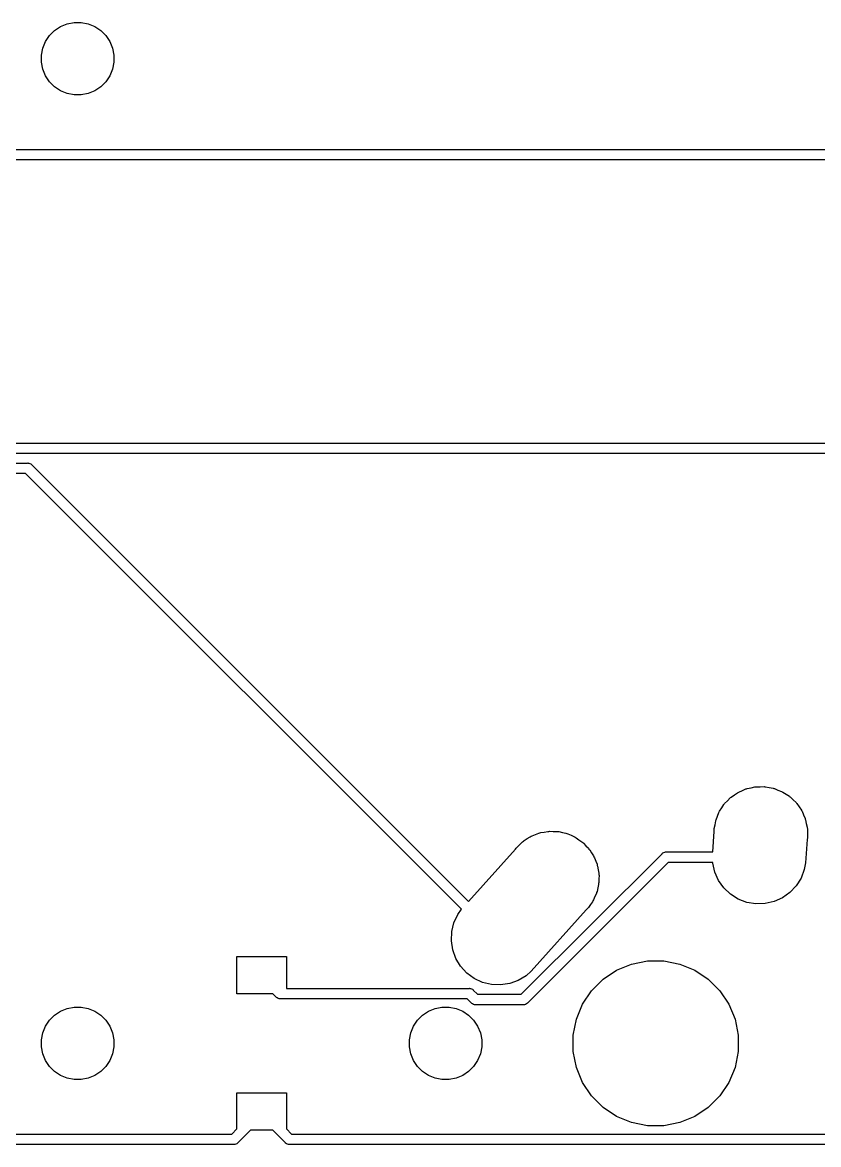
# Model space of a CAD drawing. Extents: x -662 to -203, y -195 to -58.
# Drawn here: x -264.32 to -245.08, y -90.6 to -63.46 of the extents above; entities that cross this region are included whole.
import ezdxf

# ---------------------------------------------------------------- set-up
doc = ezdxf.new("R2010")
doc.units = 0
doc.layers.add('BLACK', color=7, linetype='CONTINUOUS')

msp = doc.modelspace()

# ---------------------------------------------------------------- linework, layer by layer
at = {"layer": 'BLACK', "linetype": 'CONTINUOUS'}
for p, q in [((-263.4, -63.5628), (-263.24, -63.4968)), ((-263.24, -63.4968), (-263.071, -63.4632)), ((-263.071, -63.4632), (-262.899, -63.4632)), ((-262.899, -63.4632), (-262.73, -63.4968)), ((-262.73, -63.4968), (-262.571, -63.5628)), ((-263.665, -63.7804), (-263.543, -63.6585)), ((-263.543, -63.6585), (-263.4, -63.5628)), ((-262.571, -63.5628), (-262.427, -63.6585)), ((-262.427, -63.6585), (-262.306, -63.7804)), ((-263.827, -64.083), (-263.761, -63.9237)), ((-263.761, -63.9237), (-263.665, -63.7804)), ((-262.306, -63.7804), (-262.21, -63.9237)), ((-262.21, -63.9237), (-262.144, -64.083)), ((-263.86, -64.252), (-263.827, -64.083)), ((-263.86, -64.4244), (-263.86, -64.252)), ((-262.144, -64.083), (-262.11, -64.252)), ((-262.11, -64.252), (-262.11, -64.4244)), ((-263.827, -64.5934), (-263.86, -64.4244)), ((-262.11, -64.4244), (-262.144, -64.5934)), ((-263.761, -64.7527), (-263.827, -64.5934)), ((-263.665, -64.896), (-263.761, -64.7527)), ((-262.21, -64.7527), (-262.306, -64.896)), ((-262.144, -64.5934), (-262.21, -64.7527)), ((-263.543, -65.0179), (-263.665, -64.896)), ((-263.4, -65.1136), (-263.543, -65.0179)), ((-263.24, -65.1796), (-263.4, -65.1136)), ((-262.571, -65.1136), (-262.73, -65.1796)), ((-262.427, -65.0179), (-262.571, -65.1136)), ((-262.306, -64.896), (-262.427, -65.0179)), ((-263.071, -65.2132), (-263.24, -65.1796)), ((-262.899, -65.2132), (-263.071, -65.2132)), ((-262.73, -65.1796), (-262.899, -65.2132)), ((-276.867, -66.5321), (-240.214, -66.5321)), ((-240.167, -66.7861), (-276.913, -66.7861)), ((-296.64, -73.6346), (-236.106, -73.6346)), ((-236.152, -73.8886), (-296.594, -73.8886)), ((-296.424, -74.1172), (-264.198, -74.1172)), ((-264.198, -74.1172), (-264.192, -74.1166)), ((-264.192, -74.1166), (-264.186, -74.1172)), ((-264.186, -74.1172), (-264.167, -74.119)), ((-264.167, -74.119), (-264.143, -74.1263)), ((-264.143, -74.1263), (-264.121, -74.1381)), ((-264.121, -74.1381), (-264.102, -74.154)), ((-264.102, -74.154), (-264.098, -74.1588)), ((-264.098, -74.1588), (-253.537, -84.7194)), ((-264.244, -74.3712), (-296.378, -74.3712)), ((-253.706, -84.9095), (-264.244, -74.3712)), ((-246.711, -81.9705), (-246.619, -81.9494)), ((-246.619, -81.9494), (-246.602, -81.9489)), ((-246.602, -81.9489), (-246.586, -81.9457)), ((-246.586, -81.9457), (-246.492, -81.9457)), ((-246.492, -81.9457), (-246.397, -81.9429)), ((-246.397, -81.9429), (-246.381, -81.9457)), ((-246.381, -81.9457), (-246.364, -81.9457)), ((-246.364, -81.9457), (-246.272, -81.9641)), ((-247.282, -82.2869), (-247.218, -82.2183)), ((-247.218, -82.2183), (-247.204, -82.2086)), ((-247.204, -82.2086), (-247.192, -82.1969)), ((-247.192, -82.1969), (-247.114, -82.1445)), ((-247.114, -82.1445), (-247.037, -82.0898)), ((-247.037, -82.0898), (-247.022, -82.083)), ((-247.022, -82.083), (-247.008, -82.0737)), ((-247.008, -82.0737), (-246.921, -82.0376)), ((-246.921, -82.0376), (-246.835, -81.999)), ((-246.835, -81.999), (-246.819, -81.9953)), ((-246.819, -81.9953), (-246.803, -81.9889)), ((-246.803, -81.9889), (-246.711, -81.9705)), ((-246.272, -81.9641), (-246.179, -81.9798)), ((-246.179, -81.9798), (-246.163, -81.9857)), ((-246.163, -81.9857), (-246.147, -81.9889)), ((-246.147, -81.9889), (-246.06, -82.025)), ((-246.06, -82.025), (-245.972, -82.0585)), ((-245.972, -82.0585), (-245.958, -82.0674)), ((-245.958, -82.0674), (-245.942, -82.0737)), ((-245.942, -82.0737), (-245.864, -82.1261)), ((-245.864, -82.1261), (-245.784, -82.1762)), ((-245.784, -82.1762), (-245.772, -82.1876)), ((-245.772, -82.1876), (-245.758, -82.1969)), ((-245.758, -82.1969), (-245.691, -82.2635)), ((-247.472, -82.5378), (-247.42, -82.4594)), ((-247.42, -82.4594), (-247.37, -82.3795)), ((-247.37, -82.3795), (-247.358, -82.3674)), ((-247.358, -82.3674), (-247.349, -82.3536)), ((-247.349, -82.3536), (-247.282, -82.2869)), ((-245.691, -82.2635), (-245.623, -82.3282)), ((-245.623, -82.3282), (-245.613, -82.3418)), ((-245.613, -82.3418), (-245.601, -82.3536)), ((-245.601, -82.3536), (-245.549, -82.432)), ((-245.549, -82.432), (-245.494, -82.5088)), ((-247.566, -82.7744), (-247.56, -82.7589)), ((-247.56, -82.7589), (-247.557, -82.7425)), ((-247.557, -82.7425), (-247.521, -82.6554)), ((-247.521, -82.6554), (-247.487, -82.5673)), ((-247.487, -82.5673), (-247.479, -82.5532)), ((-247.479, -82.5532), (-247.472, -82.5378)), ((-245.494, -82.5088), (-245.488, -82.524)), ((-245.488, -82.524), (-245.478, -82.5378)), ((-245.478, -82.5378), (-245.442, -82.625)), ((-245.442, -82.625), (-245.404, -82.711)), ((-245.404, -82.711), (-245.4, -82.7272)), ((-245.4, -82.7272), (-245.393, -82.7425)), ((-245.393, -82.7425), (-245.375, -82.8351)), ((-251.71, -83.0425), (-251.626, -83.0257)), ((-251.626, -83.0257), (-251.601, -83.0257)), ((-251.601, -83.0257), (-251.576, -83.0219)), ((-251.576, -83.0219), (-251.49, -83.0257)), ((-251.49, -83.0257), (-251.404, -83.0257)), ((-251.404, -83.0257), (-251.38, -83.0306)), ((-251.38, -83.0306), (-251.355, -83.0317)), ((-251.355, -83.0317), (-251.271, -83.0522)), ((-247.634, -83.5237), (-247.6, -83.032)), ((-247.6, -82.9599), (-247.582, -82.8674)), ((-247.6, -83.032), (-247.6, -82.9599)), ((-247.582, -82.8674), (-247.566, -82.7744)), ((-245.375, -82.8351), (-245.354, -82.927)), ((-245.354, -82.927), (-245.353, -82.9436)), ((-245.353, -82.9436), (-245.35, -82.9599)), ((-245.35, -82.9599), (-245.35, -83.0542)), ((-252.293, -83.3377), (-252.232, -83.2769)), ((-252.232, -83.2769), (-252.212, -83.263)), ((-252.212, -83.263), (-252.193, -83.2461)), ((-252.193, -83.2461), (-252.12, -83.2015)), ((-252.12, -83.2015), (-252.048, -83.1537)), ((-252.048, -83.1537), (-252.025, -83.1442)), ((-252.025, -83.1442), (-252.004, -83.1312)), ((-252.004, -83.1312), (-251.923, -83.1019)), ((-251.923, -83.1019), (-251.843, -83.0689)), ((-251.843, -83.0689), (-251.819, -83.0641)), ((-251.819, -83.0641), (-251.795, -83.0555)), ((-251.795, -83.0555), (-251.71, -83.0425)), ((-251.271, -83.0522), (-251.187, -83.0689)), ((-251.187, -83.0689), (-251.164, -83.0785)), ((-251.164, -83.0785), (-251.14, -83.0844)), ((-251.14, -83.0844), (-251.062, -83.1208)), ((-251.062, -83.1208), (-250.982, -83.1537)), ((-250.982, -83.1537), (-250.962, -83.1676)), ((-250.962, -83.1676), (-250.939, -83.1782)), ((-250.939, -83.1782), (-250.87, -83.2291)), ((-250.87, -83.2291), (-250.798, -83.2769)), ((-250.798, -83.2769), (-250.78, -83.2945)), ((-250.78, -83.2945), (-250.76, -83.3093)), ((-245.358, -83.2197), (-245.397, -83.7832)), ((-245.35, -83.1815), (-245.358, -83.2197)), ((-245.35, -83.0542), (-245.349, -83.093)), ((-245.349, -83.093), (-245.35, -83.1094)), ((-245.35, -83.1094), (-245.35, -83.1815)), ((-253.537, -84.7194), (-252.406, -83.459)), ((-252.406, -83.459), (-252.389, -83.4336)), ((-252.389, -83.4336), (-252.332, -83.3767)), ((-252.332, -83.3767), (-252.316, -83.3582)), ((-252.316, -83.3582), (-252.293, -83.3377)), ((-252.264, -86.9661), (-248.863, -83.5653)), ((-250.76, -83.3093), (-250.702, -83.3728)), ((-250.702, -83.3728), (-250.641, -83.4336)), ((-250.641, -83.4336), (-250.628, -83.4543)), ((-250.628, -83.4543), (-250.611, -83.4728)), ((-250.611, -83.4728), (-250.566, -83.5463)), ((-250.566, -83.5463), (-250.518, -83.6178)), ((-248.863, -83.5653), (-248.859, -83.5605)), ((-248.859, -83.5605), (-248.84, -83.5446)), ((-248.84, -83.5446), (-248.818, -83.5328)), ((-248.818, -83.5328), (-248.794, -83.5255)), ((-248.794, -83.5255), (-248.775, -83.5237)), ((-248.775, -83.5237), (-248.769, -83.5231)), ((-248.769, -83.5231), (-248.763, -83.5237)), ((-248.763, -83.5237), (-247.634, -83.5237)), ((-248.716, -83.7777), (-252.117, -87.1785)), ((-250.518, -83.6178), (-250.509, -83.6409)), ((-250.509, -83.6409), (-250.496, -83.6623)), ((-250.496, -83.6623), (-250.466, -83.7431)), ((-250.466, -83.7431), (-250.433, -83.8225)), ((-250.433, -83.8225), (-250.429, -83.847)), ((-250.429, -83.847), (-250.42, -83.8705)), ((-247.637, -83.7777), (-248.716, -83.7777)), ((-247.637, -83.7944), (-247.637, -83.7777)), ((-247.587, -84.0104), (-247.637, -83.7944)), ((-245.397, -83.7832), (-245.424, -83.947)), ((-250.42, -83.8705), (-250.407, -83.9556)), ((-250.407, -83.9556), (-250.39, -84.0399)), ((-250.39, -84.0399), (-250.39, -84.0649)), ((-250.39, -84.0649), (-250.386, -84.0896)), ((-250.386, -84.0896), (-250.39, -84.1755)), ((-247.496, -84.2126), (-247.587, -84.0104)), ((-245.424, -83.947), (-245.503, -84.1541)), ((-250.396, -84.311), (-250.417, -84.3945)), ((-250.395, -84.286), (-250.396, -84.311)), ((-250.39, -84.2615), (-250.395, -84.286)), ((-250.39, -84.1755), (-250.39, -84.2615)), ((-247.368, -84.3932), (-247.496, -84.2126)), ((-245.621, -84.3419), (-245.773, -84.5031)), ((-245.503, -84.1541), (-245.621, -84.3419)), ((-250.485, -84.6042), (-250.518, -84.6836)), ((-250.449, -84.5262), (-250.485, -84.6042)), ((-250.443, -84.5019), (-250.449, -84.5262)), ((-250.433, -84.4788), (-250.443, -84.5019)), ((-250.417, -84.3945), (-250.433, -84.4788)), ((-247.206, -84.5452), (-247.368, -84.3932)), ((-247.019, -84.6629), (-247.206, -84.5452)), ((-246.812, -84.7416), (-247.019, -84.6629)), ((-245.953, -84.6316), (-246.156, -84.7224)), ((-245.773, -84.5031), (-245.953, -84.6316)), ((-253.798, -85.0344), (-253.706, -84.9095)), ((-250.698, -84.9246), (-252.025, -86.4032)), ((-250.641, -84.8678), (-250.698, -84.9246)), ((-250.594, -84.7964), (-250.641, -84.8678)), ((-250.543, -84.727), (-250.594, -84.7964)), ((-250.532, -84.7043), (-250.543, -84.727)), ((-250.518, -84.6836), (-250.532, -84.7043)), ((-246.593, -84.7785), (-246.812, -84.7416)), ((-246.372, -84.772), (-246.593, -84.7785)), ((-246.156, -84.7224), (-246.372, -84.772)), ((-253.892, -85.2352), (-253.798, -85.0344)), ((-253.954, -85.6718), (-253.944, -85.4504)), ((-253.944, -85.4504), (-253.892, -85.2352)), ((-253.92, -85.8909), (-253.954, -85.6718)), ((-253.845, -86.0991), (-253.92, -85.8909)), ((-259.14, -86.9507), (-259.14, -86.0507)), ((-259.14, -86.0507), (-257.94, -86.0507)), ((-257.94, -86.0507), (-257.94, -86.8217)), ((-253.73, -86.2886), (-253.845, -86.0991)), ((-253.58, -86.4521), (-253.73, -86.2886)), ((-249.96, -86.3837), (-249.597, -86.2334)), ((-249.597, -86.2334), (-249.212, -86.1568)), ((-249.212, -86.1568), (-248.819, -86.1568)), ((-248.819, -86.1568), (-248.434, -86.2334)), ((-248.434, -86.2334), (-248.071, -86.3837)), ((-253.402, -86.5832), (-253.58, -86.4521)), ((-252.147, -86.5153), (-252.337, -86.6302)), ((-252.025, -86.4032), (-252.147, -86.5153)), ((-250.286, -86.6019), (-249.96, -86.3837)), ((-248.071, -86.3837), (-247.744, -86.6019)), ((-257.94, -86.8217), (-253.525, -86.8217)), ((-253.525, -86.8217), (-253.518, -86.8211)), ((-253.518, -86.8211), (-253.512, -86.8217)), ((-253.512, -86.8217), (-253.493, -86.8235)), ((-253.493, -86.8235), (-253.469, -86.8308)), ((-253.469, -86.8308), (-253.447, -86.8426)), ((-253.201, -86.677), (-253.402, -86.5832)), ((-252.986, -86.7297), (-253.201, -86.677)), ((-252.764, -86.7395), (-252.986, -86.7297)), ((-252.545, -86.7059), (-252.764, -86.7395)), ((-252.337, -86.6302), (-252.545, -86.7059)), ((-250.564, -86.8797), (-250.286, -86.6019)), ((-247.744, -86.6019), (-247.466, -86.8797)), ((-258.27, -86.9507), (-259.14, -86.9507)), ((-258.186, -87.0341), (-258.27, -86.9507)), ((-258.182, -87.0389), (-258.186, -87.0341)), ((-258.163, -87.0548), (-258.182, -87.0389)), ((-258.141, -87.0666), (-258.163, -87.0548)), ((-258.117, -87.0739), (-258.141, -87.0666)), ((-258.098, -87.0757), (-258.117, -87.0739)), ((-258.092, -87.0763), (-258.098, -87.0757)), ((-258.098, -87.0757), (-258.098, -87.0757)), ((-258.086, -87.0757), (-258.092, -87.0763)), ((-253.571, -87.0757), (-258.086, -87.0757)), ((-253.468, -87.1785), (-253.571, -87.0757)), ((-253.447, -86.8426), (-253.428, -86.8585)), ((-253.428, -86.8585), (-253.424, -86.8633)), ((-253.424, -86.8633), (-253.321, -86.9661)), ((-253.321, -86.9661), (-252.264, -86.9661)), ((-250.782, -87.2062), (-250.564, -86.8797)), ((-247.466, -86.8797), (-247.248, -87.2062)), ((-263.543, -87.471), (-263.4, -87.3753)), ((-263.4, -87.3753), (-263.24, -87.3093)), ((-263.24, -87.3093), (-263.071, -87.2757)), ((-263.071, -87.2757), (-262.899, -87.2757)), ((-262.899, -87.2757), (-262.73, -87.3093)), ((-262.73, -87.3093), (-262.571, -87.3753)), ((-262.571, -87.3753), (-262.427, -87.471)), ((-254.653, -87.471), (-254.51, -87.3753)), ((-254.51, -87.3753), (-254.35, -87.3093)), ((-254.35, -87.3093), (-254.181, -87.2757)), ((-254.181, -87.2757), (-254.009, -87.2757)), ((-254.009, -87.2757), (-253.84, -87.3093)), ((-253.84, -87.3093), (-253.681, -87.3753)), ((-253.681, -87.3753), (-253.537, -87.471)), ((-253.464, -87.1833), (-253.468, -87.1785)), ((-253.457, -87.189), (-253.464, -87.1833)), ((-253.445, -87.1992), (-253.457, -87.189)), ((-253.423, -87.211), (-253.445, -87.1992)), ((-253.399, -87.2183), (-253.423, -87.211)), ((-253.374, -87.2207), (-253.399, -87.2183)), ((-253.368, -87.2201), (-253.374, -87.2207)), ((-252.217, -87.2201), (-253.368, -87.2201)), ((-252.211, -87.2207), (-252.217, -87.2201)), ((-252.205, -87.2201), (-252.211, -87.2207)), ((-252.186, -87.2183), (-252.205, -87.2201)), ((-252.162, -87.211), (-252.186, -87.2183)), ((-252.14, -87.1992), (-252.162, -87.211)), ((-252.121, -87.1833), (-252.14, -87.1992)), ((-252.117, -87.1785), (-252.121, -87.1833)), ((-250.933, -87.5691), (-250.782, -87.2062)), ((-247.248, -87.2062), (-247.098, -87.5691)), ((-263.761, -87.7362), (-263.665, -87.5929)), ((-263.665, -87.5929), (-263.543, -87.471)), ((-262.427, -87.471), (-262.306, -87.5929)), ((-262.306, -87.5929), (-262.21, -87.7362)), ((-254.871, -87.7362), (-254.775, -87.5929)), ((-254.775, -87.5929), (-254.653, -87.471)), ((-253.537, -87.471), (-253.416, -87.5929)), ((-253.416, -87.5929), (-253.32, -87.7362)), ((-251.009, -87.9543), (-250.933, -87.5691)), ((-247.098, -87.5691), (-247.021, -87.9543)), ((-263.86, -88.0645), (-263.827, -87.8955)), ((-263.827, -87.8955), (-263.761, -87.7362)), ((-262.21, -87.7362), (-262.144, -87.8955)), ((-262.144, -87.8955), (-262.11, -88.0645)), ((-254.97, -88.0645), (-254.937, -87.8955)), ((-254.937, -87.8955), (-254.871, -87.7362)), ((-253.32, -87.7362), (-253.254, -87.8955)), ((-253.254, -87.8955), (-253.22, -88.0645)), ((-263.86, -88.2369), (-263.86, -88.0645)), ((-262.11, -88.0645), (-262.11, -88.2369)), ((-254.97, -88.2369), (-254.97, -88.0645)), ((-253.22, -88.0645), (-253.22, -88.2369)), ((-251.009, -88.3471), (-251.009, -87.9543)), ((-247.021, -87.9543), (-247.021, -88.3471)), ((-263.827, -88.4059), (-263.86, -88.2369)), ((-263.761, -88.5652), (-263.827, -88.4059)), ((-262.144, -88.4059), (-262.21, -88.5652)), ((-262.11, -88.2369), (-262.144, -88.4059)), ((-254.937, -88.4059), (-254.97, -88.2369)), ((-254.871, -88.5652), (-254.937, -88.4059)), ((-253.254, -88.4059), (-253.32, -88.5652)), ((-253.22, -88.2369), (-253.254, -88.4059)), ((-250.933, -88.7323), (-251.009, -88.3471)), ((-247.021, -88.3471), (-247.098, -88.7323)), ((-263.665, -88.7085), (-263.761, -88.5652)), ((-263.543, -88.8304), (-263.665, -88.7085)), ((-262.306, -88.7085), (-262.427, -88.8304)), ((-262.21, -88.5652), (-262.306, -88.7085)), ((-254.775, -88.7085), (-254.871, -88.5652)), ((-254.653, -88.8304), (-254.775, -88.7085)), ((-253.416, -88.7085), (-253.537, -88.8304)), ((-253.32, -88.5652), (-253.416, -88.7085)), ((-250.782, -89.0952), (-250.933, -88.7323)), ((-247.098, -88.7323), (-247.248, -89.0952)), ((-263.4, -88.9261), (-263.543, -88.8304)), ((-263.24, -88.9921), (-263.4, -88.9261)), ((-263.071, -89.0257), (-263.24, -88.9921)), ((-262.73, -88.9921), (-262.899, -89.0257)), ((-262.571, -88.9261), (-262.73, -88.9921)), ((-262.427, -88.8304), (-262.571, -88.9261)), ((-254.51, -88.9261), (-254.653, -88.8304)), ((-254.35, -88.9921), (-254.51, -88.9261)), ((-254.181, -89.0257), (-254.35, -88.9921)), ((-253.84, -88.9921), (-254.009, -89.0257)), ((-253.681, -88.9261), (-253.84, -88.9921)), ((-253.537, -88.8304), (-253.681, -88.9261)), ((-262.899, -89.0257), (-263.071, -89.0257)), ((-254.009, -89.0257), (-254.181, -89.0257)), ((-250.564, -89.4217), (-250.782, -89.0952)), ((-247.248, -89.0952), (-247.466, -89.4217)), ((-259.14, -90.2211), (-259.14, -89.3507)), ((-259.14, -89.3507), (-257.94, -89.3507)), ((-257.94, -89.3507), (-257.94, -90.2211)), ((-250.286, -89.6995), (-250.564, -89.4217)), ((-247.466, -89.4217), (-247.744, -89.6995)), ((-249.96, -89.9177), (-250.286, -89.6995)), ((-247.744, -89.6995), (-248.071, -89.9177)), ((-249.597, -90.068), (-249.96, -89.9177)), ((-249.212, -90.1446), (-249.597, -90.068)), ((-248.434, -90.068), (-248.819, -90.1446)), ((-248.071, -89.9177), (-248.434, -90.068)), ((-276.867, -90.3446), (-259.264, -90.3446)), ((-259.264, -90.3446), (-259.14, -90.2211)), ((-258.811, -90.2507), (-259.117, -90.557)), ((-258.27, -90.2507), (-258.811, -90.2507)), ((-257.964, -90.557), (-258.27, -90.2507)), ((-257.94, -90.2211), (-257.817, -90.3446)), ((-257.817, -90.3446), (-240.214, -90.3446)), ((-248.819, -90.1446), (-249.212, -90.1446)), ((-259.217, -90.5986), (-276.913, -90.5986)), ((-259.211, -90.5992), (-259.217, -90.5986)), ((-259.205, -90.5986), (-259.211, -90.5992)), ((-259.186, -90.5968), (-259.205, -90.5986)), ((-259.162, -90.5895), (-259.186, -90.5968)), ((-259.14, -90.5777), (-259.162, -90.5895)), ((-259.121, -90.5618), (-259.14, -90.5777)), ((-259.117, -90.557), (-259.121, -90.5618)), ((-257.96, -90.5618), (-257.964, -90.557)), ((-257.94, -90.5777), (-257.96, -90.5618)), ((-257.918, -90.5895), (-257.94, -90.5777)), ((-257.894, -90.5968), (-257.918, -90.5895)), ((-257.876, -90.5986), (-257.894, -90.5968)), ((-257.869, -90.5992), (-257.876, -90.5986)), ((-257.876, -90.5986), (-257.876, -90.5986)), ((-257.863, -90.5986), (-257.869, -90.5992)), ((-240.167, -90.5986), (-257.863, -90.5986))]:
    msp.add_line(p, q, dxfattribs=at)

doc.saveas('drawing.dxf')
